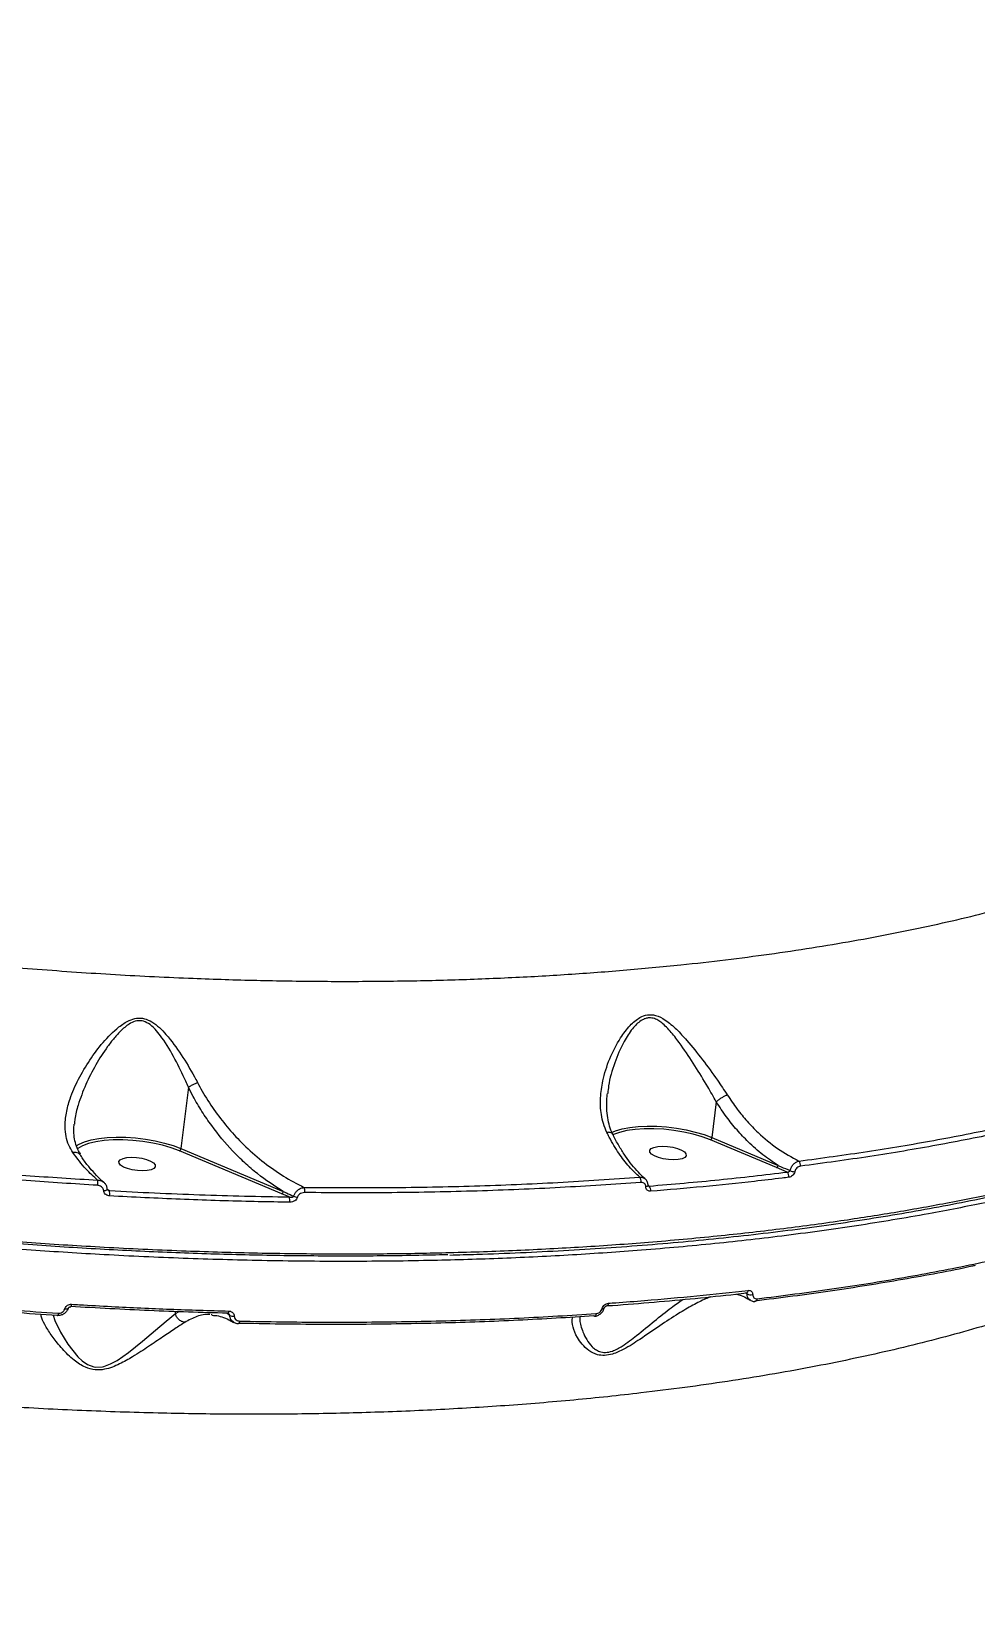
# Model space of a CAD drawing. Header units: millimetres. Extents: x -8607 to 7621, y -5747 to 4382.
# Drawn here: x 5717.6 to 5949.2, y -391.4 to -6.4 of the extents above; entities that cross this region are included whole.
import ezdxf

# ---------------------------------------------------------------- set-up
doc = ezdxf.new("R2010")
doc.units = ezdxf.units.MM
doc.layers.add('DIKOM_ОБЪЕКТ', color=7, linetype='Continuous')
doc.layers.add('DIKOM_РАЗМЕР_ОБЪЕКТА', color=7, linetype='Continuous')
doc.styles.add('style1', font='arial.ttf', dxfattribs={"width": 0.8})
doc.dimstyles.new('1-50', dxfattribs={"dimtxt": 300, "dimasz": 200, "dimexe": 100, "dimexo": 0, "dimgap": 100, "dimtad": 1, "dimtxsty": 'style1', "dimcen": 200, "dimclrd": 7, "dimclre": 7, "dimclrt": 7, "dimadec": 1, "dimazin": 2, "dimtfac": 1, "dimtmove": 0, "dimatfit": 2, "dimfxl": 0, "dimlwd": 25, "dimlwe": 18, "dimarcsym": 0})

# ---------------------------------------------------------------- blocks, each defined once
blk = doc.blocks.new('*D11')
at = {"layer": 'Defpoints', "color": 0, "transparency": 16777216}
for p in [(7619.37, -165.15), (-6826.53, -739.39), (7619.37, -5647.14)]:
    blk.add_point(p, dxfattribs=at)
at = {"layer": 'DIKOM_РАЗМЕР_ОБЪЕКТА', "color": 7, "lineweight": 18, "transparency": 16777216}
for p, q in [((7619.37, -165.15), (7619.37, -5747.14)), ((-6826.53, -739.39), (-6826.53, -5747.14))]:
    blk.add_line(p, q, dxfattribs=at)
at = {"layer": 'DIKOM_РАЗМЕР_ОБЪЕКТА', "color": 7, "lineweight": 25, "transparency": 16777216}
blk.add_line((-6626.53, -5647.14), (7419.37, -5647.14), dxfattribs=at)
at = {"layer": 'DIKOM_РАЗМЕР_ОБЪЕКТА', "color": 7, "transparency": 16777216}
for points in [[(-6626.53, -5613.8), (-6626.53, -5680.47), (-6826.53, -5647.14)], [(7419.37, -5613.8), (7419.37, -5680.47), (7619.37, -5647.14)]]:
    blk.add_solid(points, dxfattribs=at)
at = {"layer": 'DIKOM_РАЗМЕР_ОБЪЕКТА', "color": 7, "transparency": 16777216, "insert": (396.42, -5393.96), "char_height": 300, "attachment_point": 5, "style": 'style1'}
blk.add_mtext('14400', dxfattribs=at)
blk = doc.blocks.new('*D13')
at = {"layer": 'Defpoints', "color": 0, "transparency": 16777216}
for p in [(-5326.53, -191.39), (6073.47, -191.39), (6073.47, -4959.53)]:
    blk.add_point(p, dxfattribs=at)
at = {"layer": 'DIKOM_РАЗМЕР_ОБЪЕКТА', "color": 7, "lineweight": 18, "transparency": 16777216}
for p, q in [((-5326.53, -191.39), (-5326.53, -5059.53)), ((6073.47, -191.39), (6073.47, -5059.53))]:
    blk.add_line(p, q, dxfattribs=at)
at = {"layer": 'DIKOM_РАЗМЕР_ОБЪЕКТА', "color": 7, "lineweight": 25, "transparency": 16777216}
blk.add_line((-5126.53, -4959.53), (5873.47, -4959.53), dxfattribs=at)
at = {"layer": 'DIKOM_РАЗМЕР_ОБЪЕКТА', "color": 7, "transparency": 16777216}
for points in [[(-5126.53, -4926.2), (-5126.53, -4992.86), (-5326.53, -4959.53)], [(5873.47, -4926.2), (5873.47, -4992.86), (6073.47, -4959.53)]]:
    blk.add_solid(points, dxfattribs=at)
at = {"layer": 'DIKOM_РАЗМЕР_ОБЪЕКТА', "color": 7, "transparency": 16777216, "insert": (373.47, -4706.36), "char_height": 300, "attachment_point": 5, "style": 'style1'}
blk.add_mtext('11400', dxfattribs=at)

msp = doc.modelspace()

# ---------------------------------------------------------------- linework, layer by layer
at = {"layer": 'DIKOM_ОБЪЕКТ', "color": 7, "linetype": 'Continuous', "lineweight": 15}
for p, q in [((5756.152, -265.271), (5754.327, -280.316)), ((5885.578, -268.84), (5884.515, -277.607)), ((5728.202, -274.138), (5728.188, -274.299)), ((5779.027, -291.421), (5753.943, -280.88)), ((5754.327, -280.316), (5779.411, -290.857)), ((5900.35, -284.986), (5884.131, -278.171)), ((5884.515, -277.607), (5900.733, -284.423)), ((5902.961, -286.072), (5900.35, -284.986)), ((5736.232, -290.223), (5736.781, -290.629)), ((5780.828, -292.172), (5779.027, -291.421)), ((5868.838, -289.277), (5869.134, -289.496)), ((5868.849, -289.314), (5868.849, -289.328)), ((5858.132, -319.405), (5858.134, -319.399)), ((5893.12, -315.958), (5892.778, -315.713)), ((5752.949, -320.74), (5753.007, -320.259)), ((5752.949, -320.74), (5753.861, -320.288)), ((5761.992, -321.07), (5761.712, -321.043)), ((5768.459, -323.216), (5768.446, -323.214))]:
    msp.add_line(p, q, dxfattribs=at)
at = {"layer": 'DIKOM_ОБЪЕКТ', "color": 7, "linetype": 'Continuous', "lineweight": 15, "flags": 128}
for points in [[(5859.885, -276.341), (5860.862, -275.941), (5862.483, -275.469), (5864.348, -275.115), (5866.419, -274.888), (5868.649, -274.792), (5870.991, -274.829), (5873.394, -274.998), (5875.806, -275.296), (5878.174, -275.716), (5880.447, -276.25), (5882.576, -276.885), (5884.515, -277.607)], [(5884.131, -278.171), (5882.141, -277.434), (5879.948, -276.792), (5877.605, -276.262), (5875.169, -275.856), (5872.698, -275.583), (5870.252, -275.451), (5867.89, -275.463), (5865.67, -275.618), (5863.645, -275.913), (5861.864, -276.34), (5860.369, -276.889), (5860.163, -276.985)], [(5728.629, -279.66), (5729.335, -279.231), (5730.675, -278.65), (5732.295, -278.178), (5734.16, -277.825), (5736.231, -277.597), (5738.461, -277.501), (5740.803, -277.538), (5743.206, -277.707), (5745.618, -278.005), (5747.986, -278.425), (5750.259, -278.959), (5752.388, -279.594), (5754.327, -280.316)], [(5753.943, -280.88), (5751.953, -280.143), (5749.76, -279.502), (5747.418, -278.971), (5744.981, -278.565), (5742.511, -278.292), (5740.065, -278.16), (5737.704, -278.172), (5735.484, -278.327), (5733.458, -278.621), (5731.677, -279.048), (5730.182, -279.598), (5729.011, -280.256), (5728.87, -280.359)], [(5878.151, -281.601), (5878.178, -282.061), (5877.846, -282.467), (5877.181, -282.787), (5876.237, -282.994), (5875.091, -283.072), (5873.836, -283.014), (5872.573, -282.825), (5871.404, -282.52), (5870.424, -282.124), (5869.713, -281.669), (5869.329, -281.192), (5869.301, -280.732), (5869.634, -280.326), (5870.299, -280.006), (5871.242, -279.799), (5872.388, -279.721), (5873.644, -279.779), (5874.907, -279.968), (5876.076, -280.273), (5877.055, -280.669), (5877.766, -281.124), (5878.151, -281.601)], [(5747.963, -284.31), (5747.99, -284.77), (5747.658, -285.177), (5746.993, -285.496), (5746.05, -285.703), (5744.903, -285.781), (5743.648, -285.723), (5742.385, -285.534), (5741.216, -285.229), (5740.236, -284.833), (5739.525, -284.378), (5739.141, -283.901), (5739.113, -283.441), (5739.446, -283.035), (5740.111, -282.715), (5741.054, -282.508), (5742.2, -282.43), (5743.456, -282.488), (5744.719, -282.678), (5745.888, -282.982), (5746.868, -283.378), (5747.578, -283.833), (5747.963, -284.31)], [(5735.377, -290.644), (5735.611, -290.613), (5735.824, -290.561), (5736.002, -290.493), (5736.136, -290.412), (5736.217, -290.323), (5736.241, -290.234)], [(5868.849, -289.328), (5868.845, -289.355), (5868.806, -289.437), (5868.728, -289.515), (5868.615, -289.586), (5868.471, -289.646), (5868.302, -289.694)], [(5725.855, -319.581), (5726.045, -319.612), (5726.222, -319.627), (5726.379, -319.625), (5726.511, -319.606), (5726.611, -319.571), (5726.675, -319.521), (5726.698, -319.476)], [(5727.469, -318.48), (5727.445, -318.653), (5727.417, -318.805), (5727.386, -318.931), (5727.353, -319.025), (5727.321, -319.084), (5727.289, -319.106), (5727.285, -319.106)], [(5857.601, -319.521), (5857.734, -319.527), (5857.852, -319.524), (5857.953, -319.512), (5858.034, -319.489), (5858.092, -319.458), (5858.127, -319.419), (5858.132, -319.405)], [(5859.134, -318.232), (5859.103, -318.405), (5859.057, -318.556), (5858.997, -318.681), (5858.926, -318.775), (5858.845, -318.834), (5858.762, -318.855)], [(5895.222, -317.762), (5895.216, -317.763), (5895.142, -317.762)], [(5722.983, -321.187), (5723.399, -322.438), (5724.794, -325.323), (5726.6, -328.3), (5729.049, -331.386), (5730.118, -332.373), (5731.406, -333.244), (5732.944, -333.81), (5733.462, -333.887), (5735.048, -333.806), (5735.42, -333.724), (5737.067, -333.128), (5738.645, -332.277), (5741.461, -330.327), (5744.912, -327.555), (5748.091, -324.865), (5750.679, -322.666), (5752.947, -320.751), (5752.949, -320.75), (5752.949, -320.75)], [(5724.234, -320.685), (5724.211, -320.852), (5724.185, -320.999), (5724.156, -321.123), (5724.125, -321.217), (5724.095, -321.28), (5724.065, -321.309), (5724.037, -321.303), (5724.012, -321.262)], [(5765.775, -320.767), (5765.734, -320.75), (5765.69, -320.695)], [(5766.019, -320.144), (5765.992, -320.317), (5765.959, -320.469), (5765.919, -320.594), (5765.876, -320.687), (5765.829, -320.746), (5765.781, -320.767), (5765.775, -320.767)], [(5768.704, -322.594), (5768.679, -322.761), (5768.646, -322.908), (5768.608, -323.031), (5768.566, -323.125), (5768.52, -323.187), (5768.473, -323.214), (5768.459, -323.216)], [(5855.731, -321.407), (5855.655, -321.398), (5855.571, -321.355)], [(5856.092, -320.786), (5856.062, -320.953), (5856.019, -321.1), (5855.962, -321.223), (5855.895, -321.317), (5855.82, -321.379), (5855.739, -321.406), (5855.731, -321.407)]]:
    msp.add_lwpolyline(points, dxfattribs=at)
at = {"layer": 'DIKOM_ОБЪЕКТ', "color": 7, "linetype": 'Continuous', "lineweight": 15}
for centre, radius, start, end in [((5753.644, -280.264), 0.685, 295.93657, 355.64329), ((5883.832, -277.555), 0.685, 295.93659, 355.64328), ((5900.05, -284.371), 0.685, 295.93741, 355.64311), ((5904.78, -284.408), 1.469, 350.97589, 44.27006), ((5729.846, -288.716), 4.097, 351.52482, 9.30884), ((5865.487, -288.324), 1.655, 350.5864, 36.91461), ((5901.968, -287.111), 1.437, 350.34865, 46.29096), ((5904.991, -282.692), 3.297, 246.14562, 267.08569), ((5733.177, -291.352), 3.675, 351.01059, 11.33969), ((5778.728, -290.805), 0.685, 295.93741, 355.64311), ((5778.566, -293.058), 2.429, 350.21212, 21.38635), ((5783.283, -289.369), 2.922, 243.55583, 261.70724), ((5782.195, -290.701), 2.51, 350.79047, 20.24949), ((5867.919, -290.509), 1.582, 349.95185, 39.84236), ((5892.785, -315.111), 0.623, 289.21607, 3.50754), ((5893.989, -314.393), 1.79, 240.9467, 287.1105), ((5894.985, -317.167), 0.641, 291.70676, 2.54362), ((5767.09, -319.602), 1.802, 243.34793, 279.10586)]:
    msp.add_arc(centre, radius, start, end, dxfattribs=at)
for points, knots in [([(5979.519, 303.035), (5979.196, 301.545), (5978.121, 296.602), (5975.137, 287.8), (5970.6, 276.668), (5965.672, 266.731), (5960.895, 258.181), (5956.613, 251.105), (5951.954, 243.941), (5946.943, 236.73), (5941.599, 229.492), (5935.925, 222.226), (5929.902, 214.905), (5923.55, 207.556), (5916.887, 200.197), (5908.777, 191.626), (5898.999, 181.816), (5887.459, 170.899), (5875.404, 160.105), (5863.054, 149.606), (5850.331, 139.305), (5837.369, 129.287), (5823.658, 119.157), (5809.193, 108.945), (5794.045, 98.739), (5778.639, 88.822), (5763.24, 79.344), (5747.729, 70.21), (5732.254, 61.484), (5716.201, 52.822), (5699.588, 44.26), (5682.52, 35.887), (5665.483, 27.938), (5648.752, 20.522), (5632.186, 13.557), (5615.926, 7.08), (5600.091, 1.128), (5584.7, -4.35), (5574.722, -7.636), (5569.728, -9.281)], [0, 0, 0, 0, 0.0148677, 0.0493362, 0.0839666, 0.1187085, 0.1394457, 0.1601829, 0.1810161, 0.2018492, 0.2223988, 0.2429483, 0.2635911, 0.2842339, 0.3047212, 0.3252314, 0.3558504, 0.3865461, 0.4163259, 0.4461761, 0.4748659, 0.5036186, 0.5318887, 0.5625578, 0.5933036, 0.6231317, 0.6530303, 0.6817663, 0.7105651, 0.7388804, 0.7696257, 0.8004477, 0.8303496, 0.8603219, 0.8891283, 0.9179977, 0.946382, 0.9731658, 1, 1, 1, 1]), ([(5605.613, -221.283), (5611.781, -222.412), (5624.132, -224.673), (5642.888, -227.664), (5661.792, -230.355), (5680.844, -232.709), (5699.972, -234.724), (5719.151, -236.388), (5738.304, -237.692), (5756.24, -238.572), (5772.919, -239.097), (5788.356, -239.332), (5803.643, -239.31), (5818.768, -239.03), (5833.691, -238.489), (5848.393, -237.686), (5862.829, -236.621), (5875.983, -235.387), (5887.892, -234.045), (5898.592, -232.653), (5909.029, -231.106), (5919.204, -229.404), (5929.122, -227.545), (5938.738, -225.539), (5948.026, -223.392), (5956.996, -221.105), (5965.666, -218.671), (5974.033, -216.093), (5982.076, -213.373), (5989.771, -210.52), (5997.104, -207.541), (6004.076, -204.435), (6010.689, -201.2), (6016.912, -197.852), (6022.733, -194.401), (6028.158, -190.846), (6033.198, -187.179), (6038.334, -183.007), (6043.395, -178.297), (6048.188, -173.011), (6052.265, -167.564), (6055.604, -161.974), (6058.214, -156.254), (6060.029, -150.409), (6061.019, -145.676), (6061.134, -142.863), (6061.166, -142.072)], [0, 0, 0, 0, 0.0283878, 0.0568443, 0.0854627, 0.1141516, 0.1430435, 0.1720083, 0.2011405, 0.2303476, 0.2543958, 0.2784861, 0.3026747, 0.3269063, 0.3512606, 0.3756588, 0.4001576, 0.4247013, 0.4441402, 0.4636015, 0.4829645, 0.5023275, 0.5217797, 0.5412319, 0.5604836, 0.5797354, 0.5990749, 0.6184144, 0.637807, 0.6572219, 0.6765388, 0.6958557, 0.7152613, 0.734667, 0.7538726, 0.7730783, 0.7923712, 0.8116642, 0.8370386, 0.8624633, 0.8879385, 0.9134647, 0.9389225, 0.9644312, 0.9899909, 1, 1, 1, 1]), ([(6086.673, -223.022), (6085.779, -224.531), (6083.435, -228.489), (6078.66, -234.717), (6072.288, -241.458), (6065.048, -247.787), (6057.301, -253.549), (6048.95, -258.922), (6040.193, -263.867), (6030.139, -268.883), (6018.647, -273.908), (6005.793, -278.784), (5992.431, -283.204), (5979.06, -287.078), (5965.419, -290.544), (5951.748, -293.596), (5936.662, -296.54), (5920.071, -299.306), (5902.198, -301.77), (5884.217, -303.782), (5866.729, -305.33), (5849.336, -306.5), (5832.293, -307.314), (5814.126, -307.847), (5794.822, -308.044), (5774.724, -307.849), (5754.926, -307.285), (5736.043, -306.416), (5717.594, -305.26), (5699.812, -303.868), (5680.613, -302.07), (5660.024, -299.791), (5638.479, -296.994), (5617.6, -293.897), (5597.994, -290.637), (5579.127, -287.169), (5561.208, -283.57), (5542.425, -279.474), (5522.871, -274.831), (5503.015, -269.679), (5484.13, -264.359), (5466.72, -259.065), (5450.268, -253.691), (5434.934, -248.326), (5419.999, -242.769), (5410.515, -238.929), (5405.68, -236.972)], [0, 0, 0, 0, 0.0156509, 0.0410528, 0.0664547, 0.0899044, 0.1133542, 0.1348277, 0.1563011, 0.1771003, 0.2025022, 0.227904, 0.2513538, 0.2748036, 0.2962771, 0.3177505, 0.3385497, 0.3639515, 0.3893534, 0.4128032, 0.436253, 0.4577264, 0.4791999, 0.4999991, 0.5244807, 0.5489623, 0.5715463, 0.5941304, 0.614795, 0.6354597, 0.6554668, 0.6808687, 0.7062706, 0.7297205, 0.7531703, 0.7746438, 0.7961173, 0.8169165, 0.8423185, 0.8677204, 0.8911702, 0.9146201, 0.9360936, 0.9575671, 0.9783663, 1, 1, 1, 1]), ([(5531.102, -274.856), (5535.38, -275.865), (5545.1, -278.159), (5560.511, -281.513), (5577.687, -284.989), (5595.466, -288.291), (5614.205, -291.46), (5632.803, -294.289), (5650.479, -296.688), (5666.792, -298.668), (5683.076, -300.424), (5700.043, -302.011), (5717.763, -303.399), (5735.93, -304.539), (5754.078, -305.382), (5772.068, -305.919), (5788.892, -306.146), (5804.957, -306.109), (5820.713, -305.83), (5836.707, -305.282), (5852.978, -304.435), (5869.4, -303.273), (5885.531, -301.804), (5901.249, -300.036), (5915.693, -298.097), (5929.252, -295.981), (5942.255, -293.666), (5955.149, -291.057), (5967.89, -288.137), (5980.161, -284.965), (5992.955, -281.25), (6006.057, -276.921), (6017.477, -272.573), (6026.601, -268.679), (6034.436, -265.032), (6042.478, -260.889), (6050.741, -256.101), (6058.499, -250.999), (6065.694, -245.564), (6072.131, -239.914), (6077.475, -234.4), (6081.803, -229.069), (6085.013, -224.554), (6086.537, -221.644), (6087.147, -220.478)], [0, 0, 0, 0, 0.0187474, 0.0425919, 0.0664779, 0.0920216, 0.1176161, 0.1448602, 0.1692665, 0.1906852, 0.2121339, 0.236358, 0.2606256, 0.2853464, 0.3117392, 0.3363978, 0.3611022, 0.3832946, 0.4055204, 0.4297445, 0.4540121, 0.4787329, 0.5051257, 0.5297843, 0.5544888, 0.5766811, 0.5989069, 0.6227538, 0.6466421, 0.670667, 0.6947343, 0.7250862, 0.7555235, 0.7738984, 0.7922921, 0.816139, 0.8400273, 0.8655757, 0.8911751, 0.9169741, 0.9428255, 0.9642369, 0.9856783, 1, 1, 1, 1]), ([(5820.21, -306.405), (5822.443, -306.348), (5828.289, -306.2), (5837.605, -305.829), (5848.146, -305.307), (5858.509, -304.665), (5868.706, -303.911), (5878.739, -303.041), (5888.612, -302.058), (5898.329, -300.959), (5907.891, -299.746), (5917.301, -298.417), (5926.563, -296.972), (5935.677, -295.41), (5944.626, -293.735), (5953.376, -291.952), (5961.891, -290.068), (5970.155, -288.087), (5978.171, -286.007), (5985.944, -283.829), (5993.475, -281.553), (6000.769, -279.177), (6007.826, -276.7), (6014.649, -274.123), (6021.239, -271.443), (6027.598, -268.66), (6033.717, -265.777), (6039.577, -262.804), (6045.152, -259.751), (6050.429, -256.625), (6055.406, -253.428), (6060.085, -250.16), (6064.468, -246.818), (6068.558, -243.402), (6072.355, -239.912), (6075.86, -236.345), (6079.07, -232.702), (6081.996, -228.983), (6084.597, -225.183), (6086.312, -222.455), (6087.066, -220.977), (6087.152, -220.808)], [0, 0, 0, 0, 0.01649928, 0.0432095, 0.06977002, 0.09622054, 0.1225913, 0.14891249, 0.17521426, 0.20152653, 0.22786956, 0.25427341, 0.28076811, 0.30738367, 0.33413465, 0.36088287, 0.38749841, 0.41399595, 0.44040576, 0.46675807, 0.49308304, 0.51941075, 0.54576369, 0.57216938, 0.59865769, 0.62525842, 0.65200068, 0.67877602, 0.70546369, 0.73202329, 0.75848404, 0.78487473, 0.81122368, 0.83755868, 0.86390622, 0.89028486, 0.91672098, 0.94324067, 0.96987003, 0.99656246, 1, 1, 1, 1]), ([(5727.836, -281.307), (5727.474, -280.713), (5726.716, -279.467), (5726.094, -277.331), (5725.817, -274.701), (5726.117, -271.606), (5727.177, -267.68), (5729.087, -263.288), (5731.873, -258.646), (5735.117, -254.227), (5738.39, -250.904), (5741.269, -248.95), (5743.446, -248.248), (5745.421, -248.349), (5747.326, -249.234), (5749.071, -250.623), (5751.537, -253.258), (5754.475, -257.253), (5756.88, -261.326), (5758.108, -263.622), (5758.36, -264.093)], [0, 0, 0, 0, 0.039972, 0.0838375, 0.127732, 0.1889333, 0.2502303, 0.3350389, 0.419981, 0.5024357, 0.584612, 0.6297421, 0.6580817, 0.6869127, 0.7179993, 0.7532858, 0.7887207, 0.8822415, 0.975869, 1, 1, 1, 1]), ([(5756.156, -265.261), (5756.156, -265.26), (5755.947, -264.777), (5754.92, -262.454), (5752.884, -258.304), (5750.474, -254.147), (5748.352, -251.385), (5746.899, -249.934), (5745.332, -249.044), (5744.161, -248.927), (5743.07, -249.074), (5741.569, -249.679), (5739.729, -251.202), (5737.915, -253.189), (5735.748, -256.013), (5733.336, -259.817), (5730.861, -264.643), (5729.206, -269.123), (5728.328, -272.329), (5728.225, -273.801), (5728.202, -274.138)], [0, 0, 0, 0, 0.0001077, 0.0297631, 0.143459, 0.2596389, 0.3009772, 0.3430792, 0.3777198, 0.4032248, 0.4090604, 0.4405356, 0.4930904, 0.5424845, 0.5923621, 0.694093, 0.79788, 0.9039247, 0.978018, 1, 1, 1, 1]), ([(5858.754, -276.344), (5858.451, -275.636), (5857.844, -274.218), (5857.233, -271.396), (5857.081, -267.882), (5857.733, -263.287), (5859.298, -258.267), (5861.664, -253.661), (5864.226, -250.207), (5866.504, -248.227), (5868.718, -247.385), (5870.919, -247.545), (5873.337, -248.835), (5875.846, -251.005), (5878.842, -254.305), (5882.224, -258.473), (5885.564, -263.032), (5887.484, -265.936), (5888.276, -267.133)], [0, 0, 0, 0, 0.0404305, 0.0808828, 0.150957, 0.2211467, 0.3139213, 0.4066913, 0.4680974, 0.5184387, 0.5509393, 0.5857394, 0.6308309, 0.6892176, 0.7478304, 0.8412608, 0.9345794, 1, 1, 1, 1]), ([(5885.582, -268.832), (5885.581, -268.831), (5885.243, -268.221), (5884.551, -266.993), (5882.828, -264.038), (5880.317, -259.947), (5877.449, -255.592), (5874.86, -252.124), (5873.038, -250.105), (5871.503, -248.946), (5870.593, -248.484), (5869.774, -248.273), (5869.191, -248.239), (5868.561, -248.308), (5867.888, -248.509), (5866.974, -249.005), (5865.999, -249.816), (5864.938, -251.008), (5863.925, -252.437), (5862.311, -255.17), (5860.551, -259.327), (5859.268, -263.666), (5859.023, -266.179), (5858.961, -266.816)], [0, 0, 0, 0, 0.0000737, 0.04117884, 0.08250993, 0.19884066, 0.31840077, 0.38986374, 0.46258566, 0.48866808, 0.51536795, 0.53029502, 0.54561128, 0.55451855, 0.57252699, 0.59124236, 0.62058284, 0.65076699, 0.68833432, 0.72620724, 0.84158268, 0.95985521, 1, 1, 1, 1]), ([(5756.152, -265.271), (5756.153, -265.269), (5756.153, -265.266), (5756.155, -265.263), (5756.156, -265.262), (5756.156, -265.261)], [0, 0, 0, 0, 0.4269521, 0.7842824, 1, 1, 1, 1]), ([(5779.411, -290.857), (5777.265, -289.471), (5774.022, -287.377), (5769.94, -283.833), (5766.103, -280.057), (5762.572, -275.83), (5759.44, -271.231), (5757.56, -268.055), (5756.53, -266.018), (5756.152, -265.271)], [0, 0, 0, 0, 0.2355394, 0.3560364, 0.4765274, 0.7016571, 0.8172953, 0.9329171, 1, 1, 1, 1]), ([(5756.156, -265.261), (5756.349, -265.139), (5756.734, -264.894), (5757.476, -264.499), (5758.031, -264.236), (5758.317, -264.112), (5758.36, -264.093)], [0, 0, 0, 0, 0.3157288, 0.6314576, 0.943771, 1, 1, 1, 1]), ([(5758.36, -264.093), (5758.74, -264.8), (5759.979, -267.109), (5762.362, -270.81), (5765.598, -275.019), (5769.325, -279.089), (5773.543, -282.914), (5778.232, -286.369), (5781.948, -288.565), (5784.074, -289.6), (5784.55, -289.832)], [0, 0, 0, 0, 0.06012026, 0.19623568, 0.33281705, 0.46906255, 0.63032836, 0.79211534, 0.95343466, 1, 1, 1, 1]), ([(5860.234, -276.808), (5860.135, -276.624), (5859.719, -275.846), (5859.25, -274.311), (5858.817, -272.197), (5858.68, -269.891), (5858.717, -268.074), (5858.878, -267.029), (5858.911, -266.815)], [0, 0, 0, 0, 0.0633347, 0.26705371, 0.48184191, 0.7061861, 0.93992367, 1, 1, 1, 1]), ([(5885.578, -268.84), (5885.579, -268.839), (5885.579, -268.836), (5885.581, -268.834), (5885.581, -268.833), (5885.582, -268.832)], [0, 0, 0, 0, 0.5019097, 0.9101308, 1, 1, 1, 1]), ([(5900.733, -284.423), (5899.478, -283.587), (5896.949, -281.904), (5893.595, -278.929), (5890.629, -275.791), (5887.984, -272.526), (5886.396, -270.093), (5885.578, -268.84)], [0, 0, 0, 0, 0.2198974, 0.4427753, 0.6236712, 0.8062571, 1, 1, 1, 1]), ([(5885.582, -268.832), (5885.757, -268.679), (5886.107, -268.371), (5886.806, -267.891), (5887.517, -267.476), (5888.008, -267.241), (5888.239, -267.148), (5888.276, -267.133)], [0, 0, 0, 0, 0.24400212, 0.48800423, 0.73200673, 0.95710119, 1, 1, 1, 1]), ([(5888.276, -267.133), (5889.066, -268.312), (5890.592, -270.591), (5893.138, -273.66), (5896.393, -277.022), (5900.592, -280.533), (5904.07, -282.424), (5905.832, -283.382)], [0, 0, 0, 0, 0.164794, 0.3184402, 0.4735199, 0.7333093, 1, 1, 1, 1]), ([(5905.832, -283.382), (5911.473, -282.619), (5922.769, -281.092), (5939.03, -278.344), (5954.753, -275.255), (5967.426, -272.377), (5974.74, -270.49), (5977.223, -269.849)], [0, 0, 0, 0, 0.22004644, 0.44062187, 0.66281158, 0.88554601, 1, 1, 1, 1]), ([(5977.786, -271.075), (5975.298, -271.716), (5968.025, -273.593), (5955.425, -276.457), (5939.739, -279.546), (5923.385, -282.317), (5911.954, -283.864), (5906.231, -284.638)], [0, 0, 0, 0, 0.1144547, 0.3345006, 0.5550758, 0.7772655, 1, 1, 1, 1]), ([(5819.765, -306.355), (5814.347, -306.467), (5803.501, -306.692), (5786.917, -306.69), (5770.111, -306.437), (5752.987, -305.903), (5735.594, -305.09), (5717.937, -303.988), (5700.15, -302.602), (5681.965, -300.903), (5663.432, -298.878), (5644.561, -296.508), (5625.692, -293.828), (5606.726, -290.818), (5587.731, -287.48), (5568.73, -283.8), (5549.876, -279.83), (5537.521, -276.934), (5531.337, -275.485)], [0, 0, 0, 0, 0.0585036, 0.1171077, 0.176017, 0.2350289, 0.2952176, 0.3555157, 0.4161465, 0.4768891, 0.5408176, 0.6048774, 0.6693365, 0.7339301, 0.8000797, 0.8663747, 0.9331127, 1, 1, 1, 1]), ([(5729.711, -281.666), (5729.543, -281.41), (5729.049, -280.662), (5728.518, -279.276), (5728.115, -277.508), (5727.992, -275.833), (5728.099, -274.725), (5728.141, -274.294)], [0, 0, 0, 0, 0.1225712, 0.3582089, 0.6023536, 0.845316, 1, 1, 1, 1]), ([(5860.182, -276.806), (5860.178, -276.79), (5860.145, -276.63), (5859.838, -276.442), (5859.368, -276.318), (5858.971, -276.321), (5858.795, -276.34), (5858.754, -276.344)], [0, 0, 0, 0, 0.0386639, 0.3909918, 0.7433208, 0.9413338, 1, 1, 1, 1]), ([(5866.81, -287.329), (5865.929, -286.509), (5864.151, -284.853), (5861.641, -281.515), (5859.869, -278.561), (5858.949, -276.731), (5858.754, -276.344)], [0, 0, 0, 0, 0.2991599, 0.6039868, 0.9163485, 1, 1, 1, 1]), ([(5868.127, -287.662), (5868.114, -287.652), (5867.56, -287.226), (5866.466, -286.118), (5864.875, -284.327), (5863.328, -282.244), (5861.855, -279.905), (5860.814, -278.075), (5860.3, -276.97), (5860.217, -276.792)], [0, 0, 0, 0, 0.004693, 0.1962659, 0.3878955, 0.579739, 0.7715818, 0.963049, 1, 1, 1, 1]), ([(5733.899, -289.32), (5728.067, -288.956), (5716.392, -288.227), (5698.75, -286.777), (5681.024, -285.087), (5669.182, -283.725), (5663.256, -283.043)], [0, 0, 0, 0, 0.2488775, 0.4981996, 0.7488726, 1, 1, 1, 1]), ([(5663.403, -281.79), (5669.263, -282.465), (5680.994, -283.814), (5698.628, -285.499), (5716.285, -286.953), (5728.018, -287.687), (5733.89, -288.054)], [0, 0, 0, 0, 0.2488778, 0.4982002, 0.748873, 1, 1, 1, 1]), ([(5729.557, -281.79), (5729.444, -281.658), (5729.215, -281.39), (5728.63, -281.23), (5728.14, -281.246), (5727.876, -281.299), (5727.836, -281.307)], [0, 0, 0, 0, 0.3218222, 0.6508236, 0.9468931, 1, 1, 1, 1]), ([(5733.89, -288.054), (5732.919, -287.183), (5730.813, -285.294), (5728.879, -282.704), (5727.836, -281.307)], [0, 0, 0, 0, 0.4604881, 1, 1, 1, 1]), ([(5735.414, -288.582), (5735.398, -288.569), (5734.795, -288.105), (5733.615, -286.929), (5731.904, -285.025), (5730.544, -283.281), (5729.784, -282.104), (5729.553, -281.746)], [0, 0, 0, 0, 0.00818111, 0.2977125, 0.58615957, 0.87428485, 1, 1, 1, 1]), ([(5900.733, -284.423), (5900.982, -284.535), (5901.953, -284.971), (5902.931, -285.393), (5903.658, -285.707)], [0, 0, 0, 0, 0.2563729, 1, 1, 1, 1]), ([(5903.658, -285.707), (5903.668, -285.67), (5903.745, -285.377), (5903.986, -284.815), (5904.501, -284.127), (5905.149, -283.594), (5905.605, -283.453), (5905.832, -283.382)], [0, 0, 0, 0, 0.0333396, 0.2664399, 0.5082689, 0.7552684, 1, 1, 1, 1]), ([(5906.231, -284.638), (5906.081, -284.673), (5905.779, -284.743), (5905.355, -285.045), (5905.024, -285.449), (5904.874, -285.785), (5904.829, -285.962), (5904.824, -285.985)], [0, 0, 0, 0, 0.2478617, 0.4958964, 0.7364511, 0.9670336, 1, 1, 1, 1]), ([(6026.063, -286.736), (6023.557, -288.841), (6018.536, -293.058), (6009.601, -299.048), (5999.645, -304.78), (5988.579, -310.209), (5976.459, -315.321), (5965.085, -319.447), (5954.914, -322.718), (5946.271, -325.256), (5937.295, -327.658), (5928.037, -329.91), (5918.526, -332.008), (5908.763, -333.956), (5898.714, -335.76), (5888.416, -337.414), (5877.892, -338.914), (5865.394, -340.481), (5850.744, -342.02), (5833.985, -343.392), (5816.968, -344.417), (5799.982, -345.093), (5782.898, -345.444), (5765.874, -345.482), (5748.243, -345.21), (5730.023, -344.605), (5711.334, -343.645), (5692.7, -342.358), (5674.423, -340.781), (5656.345, -338.918), (5638.621, -336.798), (5620.549, -334.341), (5602.169, -331.528), (5583.629, -328.356), (5565.45, -324.916), (5547.914, -321.278), (5530.855, -317.424), (5514.401, -313.401), (5498.664, -309.246), (5483.617, -305.003), (5474.077, -302.075), (5469.302, -300.61)], [0, 0, 0, 0, 0.0313442, 0.0627863, 0.0943729, 0.1260597, 0.1578952, 0.1898332, 0.2088969, 0.2279605, 0.2471123, 0.2662641, 0.2851552, 0.3040463, 0.3230231, 0.3419999, 0.3608337, 0.3796886, 0.4078365, 0.436055, 0.4634313, 0.4908725, 0.5172469, 0.5436791, 0.5696677, 0.5978616, 0.6261261, 0.6535469, 0.6810325, 0.7074494, 0.733924, 0.7599541, 0.788218, 0.8165526, 0.8440412, 0.8715946, 0.8980763, 0.9246157, 0.9507092, 0.9753315, 1, 1, 1, 1]), ([(5733.89, -288.054), (5733.995, -288.057), (5734.383, -288.068), (5734.939, -288.213), (5735.27, -288.493), (5735.399, -288.602)], [0, 0, 0, 0, 0.1853891, 0.6820571, 1, 1, 1, 1]), ([(5736.231, -290.235), (5736.233, -290.206), (5736.251, -289.902), (5736.042, -289.347), (5735.726, -288.81), (5735.448, -288.626), (5735.397, -288.593)], [0, 0, 0, 0, 0.0466638, 0.4779225, 0.9056737, 1, 1, 1, 1]), ([(5784.55, -289.832), (5791.578, -289.873), (5805.652, -289.955), (5826.393, -289.52), (5846.876, -288.708), (5860.159, -287.789), (5866.81, -287.329)], [0, 0, 0, 0, 0.2482527, 0.4971938, 0.7482409, 1, 1, 1, 1]), ([(5867.12, -288.594), (5860.547, -289.05), (5847.383, -289.961), (5826.959, -290.779), (5806.081, -291.226), (5791.815, -291.144), (5784.673, -291.103)], [0, 0, 0, 0, 0.2482522, 0.497193, 0.7482405, 1, 1, 1, 1]), ([(5866.81, -287.329), (5866.865, -287.326), (5867.165, -287.308), (5867.642, -287.378), (5867.952, -287.621), (5868.084, -287.724)], [0, 0, 0, 0, 0.1140433, 0.6221076, 1, 1, 1, 1]), ([(5868.302, -289.694), (5868.284, -289.543), (5868.247, -289.241), (5868.006, -288.882), (5867.658, -288.647), (5867.337, -288.583), (5867.154, -288.593), (5867.12, -288.594)], [0, 0, 0, 0, 0.236408, 0.4729314, 0.7098822, 0.9468304, 1, 1, 1, 1]), ([(5868.837, -289.314), (5868.84, -289.267), (5868.857, -288.955), (5868.671, -288.417), (5868.392, -287.905), (5868.138, -287.753), (5868.102, -287.732)], [0, 0, 0, 0, 0.0760791, 0.5069971, 0.9294569, 1, 1, 1, 1]), ([(5869.134, -289.496), (5874.88, -289.009), (5886.384, -288.035), (5897.431, -286.727), (5902.961, -286.072)], [0, 0, 0, 0, 0.4994501, 1, 1, 1, 1]), ([(5903.385, -287.352), (5902.827, -287.421), (5900.035, -287.766), (5893.082, -288.578), (5882.395, -289.701), (5873.785, -290.424), (5869.477, -290.785)], [0, 0, 0, 0, 0.0507678, 0.2538476, 0.6266954, 1, 1, 1, 1]), ([(5902.961, -286.072), (5903.038, -286.072), (5903.188, -286.07), (5903.398, -285.999), (5903.553, -285.891), (5903.625, -285.79), (5903.65, -285.731), (5903.656, -285.714), (5903.658, -285.707)], [0, 0, 0, 0, 0.27256648, 0.53258616, 0.76675084, 0.93194688, 0.97408845, 1, 1, 1, 1]), ([(5904.824, -285.985), (5904.819, -286.005), (5904.773, -286.184), (5904.621, -286.527), (5904.281, -286.939), (5903.848, -287.246), (5903.539, -287.317), (5903.385, -287.352)], [0, 0, 0, 0, 0.0299153, 0.261791, 0.5039481, 0.7520215, 1, 1, 1, 1]), ([(5735.377, -290.644), (5735.353, -290.492), (5735.306, -290.186), (5735.029, -289.793), (5734.626, -289.491), (5734.221, -289.35), (5733.968, -289.327), (5733.899, -289.32)], [0, 0, 0, 0, 0.216891, 0.4334722, 0.6619726, 0.9080849, 1, 1, 1, 1]), ([(5736.807, -291.926), (5736.74, -291.92), (5736.497, -291.898), (5736.106, -291.766), (5735.715, -291.475), (5735.446, -291.092), (5735.4, -290.794), (5735.377, -290.644)], [0, 0, 0, 0, 0.0918816, 0.335558, 0.5630753, 0.7814373, 1, 1, 1, 1]), ([(5736.377, -290.441), (5736.344, -290.414), (5736.266, -290.35), (5736.241, -290.287), (5736.243, -290.242), (5736.243, -290.233)], [0, 0, 0, 0, 0.3768887, 0.8883635, 1, 1, 1, 1]), ([(5736.378, -290.44), (5736.406, -290.462), (5736.5, -290.536), (5736.641, -290.592), (5736.75, -290.621), (5736.781, -290.629)], [0, 0, 0, 0, 0.22929436, 0.78613957, 1, 1, 1, 1]), ([(5736.781, -290.629), (5744.17, -290.999), (5758.969, -291.739), (5773.535, -292.028), (5780.828, -292.172)], [0, 0, 0, 0, 0.4992727, 1, 1, 1, 1]), ([(5780.96, -293.471), (5780.318, -293.461), (5777.106, -293.413), (5768.2, -293.231), (5754.153, -292.802), (5742.593, -292.218), (5736.807, -291.926)], [0, 0, 0, 0, 0.0441412, 0.2207137, 0.6100127, 1, 1, 1, 1]), ([(5779.411, -290.857), (5779.659, -290.968), (5780.514, -291.349), (5781.373, -291.721), (5781.982, -291.985)], [0, 0, 0, 0, 0.2912822, 1, 1, 1, 1]), ([(5780.828, -292.172), (5780.982, -292.197), (5781.251, -292.239), (5781.598, -292.214), (5781.818, -292.148), (5781.924, -292.072), (5781.965, -292.022), (5781.977, -291.996), (5781.982, -291.985)], [0, 0, 0, 0, 0.3694027, 0.6445477, 0.8371646, 0.9270165, 0.9711869, 1, 1, 1, 1]), ([(5782.862, -292.261), (5782.852, -292.293), (5782.803, -292.46), (5782.628, -292.767), (5782.24, -293.127), (5781.661, -293.417), (5781.209, -293.452), (5780.96, -293.471)], [0, 0, 0, 0, 0.0440727, 0.2245474, 0.4337722, 0.6875081, 1, 1, 1, 1]), ([(5781.982, -291.985), (5781.995, -291.941), (5782.068, -291.681), (5782.303, -291.193), (5782.818, -290.579), (5783.537, -290.081), (5784.154, -289.877), (5784.494, -289.839), (5784.55, -289.832)], [0, 0, 0, 0, 0.0395069, 0.2326388, 0.4437426, 0.6867398, 0.9479473, 1, 1, 1, 1]), ([(5784.673, -291.103), (5784.424, -291.123), (5783.987, -291.159), (5783.435, -291.444), (5783.074, -291.787), (5782.915, -292.077), (5782.87, -292.234), (5782.862, -292.261)], [0, 0, 0, 0, 0.3277202, 0.573894, 0.77963, 0.9627747, 1, 1, 1, 1]), ([(5869.477, -290.785), (5869.443, -290.787), (5869.26, -290.797), (5868.941, -290.734), (5868.595, -290.501), (5868.356, -290.145), (5868.32, -289.844), (5868.302, -289.694)], [0, 0, 0, 0, 0.0545852, 0.2913569, 0.527817, 0.7639702, 1, 1, 1, 1]), ([(5868.873, -289.416), (5868.871, -289.421), (5868.868, -289.429), (5868.844, -289.324), (5868.852, -289.256), (5868.854, -289.235)], [0, 0, 0, 0, 0.6031894, 0.879338, 1, 1, 1, 1]), ([(5868.875, -289.413), (5868.899, -289.432), (5868.962, -289.48), (5869.059, -289.497), (5869.122, -289.496), (5869.134, -289.496)], [0, 0, 0, 0, 0.3433638, 0.8770085, 1, 1, 1, 1]), ([(5895.625, -317.139), (5901.773, -316.364), (5914.085, -314.813), (5931.77, -311.947), (5948.918, -308.718), (5959.716, -306.214), (5965.122, -304.96)], [0, 0, 0, 0, 0.2482503, 0.4971899, 0.7482385, 1, 1, 1, 1]), ([(5636.047, -311.778), (5643.338, -312.753), (5657.94, -314.704), (5679.987, -317.115), (5702.126, -319.175), (5716.858, -320.181), (5724.234, -320.685)], [0, 0, 0, 0, 0.2482523, 0.4971932, 0.7482405, 1, 1, 1, 1]), ([(5949.053, -308.997), (5948.781, -309.058), (5943.127, -310.332), (5931.323, -312.459), (5913.666, -315.369), (5901.237, -316.932), (5895.014, -317.715)], [0, 0, 0, 0, 0.0164814, 0.3421708, 0.6706191, 1, 1, 1, 1]), ([(5724.012, -321.262), (5716.755, -320.767), (5702.22, -319.775), (5680.235, -317.74), (5658.133, -315.333), (5643.399, -313.365), (5636.021, -312.38)], [0, 0, 0, 0, 0.2482526, 0.4971936, 0.7482408, 1, 1, 1, 1]), ([(5858.761, -318.85), (5859.222, -318.819), (5863.133, -318.562), (5870.374, -317.967), (5880.448, -317.049), (5887.985, -316.284), (5892.11, -315.793), (5892.988, -315.689)], [0, 0, 0, 0, 0.0391232, 0.3326082, 0.626725, 0.9205958, 1, 1, 1, 1]), ([(5859.134, -318.232), (5859.728, -318.19), (5862.699, -317.978), (5869.983, -317.413), (5880.881, -316.448), (5889.23, -315.531), (5893.407, -315.073)], [0, 0, 0, 0, 0.0507693, 0.253855, 0.6266991, 1, 1, 1, 1]), ([(5892.996, -315.701), (5893.01, -315.7), (5893.033, -315.698), (5893.025, -315.696), (5893.022, -315.696)], [0, 0, 0, 0, 0.6019048, 1, 1, 1, 1]), ([(5893.12, -315.958), (5893.115, -315.911), (5893.105, -315.815), (5893.057, -315.724), (5893.012, -315.697), (5893.002, -315.691)], [0, 0, 0, 0, 0.43519, 0.8714668, 1, 1, 1, 1]), ([(5893.407, -315.073), (5893.436, -315.07), (5893.607, -315.054), (5893.909, -315.103), (5894.24, -315.319), (5894.467, -315.661), (5894.499, -315.957), (5894.516, -316.104)], [0, 0, 0, 0, 0.0489193, 0.2870857, 0.5249643, 0.7625368, 1, 1, 1, 1]), ([(5726.688, -319.386), (5726.671, -319.445), (5726.577, -319.761), (5726.268, -320.302), (5725.638, -320.866), (5724.852, -321.23), (5724.292, -321.251), (5724.012, -321.262)], [0, 0, 0, 0, 0.0542198, 0.2910956, 0.5276365, 0.7637336, 1, 1, 1, 1]), ([(5725.855, -319.581), (5725.866, -319.546), (5725.923, -319.36), (5726.109, -319.041), (5726.489, -318.709), (5726.963, -318.496), (5727.301, -318.485), (5727.469, -318.48)], [0, 0, 0, 0, 0.0535395, 0.2897948, 0.5263616, 0.7631292, 1, 1, 1, 1]), ([(5726.704, -319.478), (5726.713, -319.445), (5726.732, -319.378), (5726.825, -319.265), (5726.957, -319.171), (5727.113, -319.115), (5727.23, -319.099), (5727.281, -319.107), (5727.285, -319.107)], [0, 0, 0, 0, 0.1973869, 0.4069256, 0.5945148, 0.7920275, 0.9844739, 1, 1, 1, 1]), ([(5765.69, -320.695), (5759.327, -320.504), (5746.586, -320.122), (5733.689, -319.398), (5727.233, -319.036)], [0, 0, 0, 0, 0.49945, 1, 1, 1, 1]), ([(5727.469, -318.48), (5728.127, -318.519), (5731.412, -318.716), (5739.508, -319.161), (5751.73, -319.724), (5761.254, -320.004), (5766.019, -320.144)], [0, 0, 0, 0, 0.0507678, 0.2538476, 0.6266954, 1, 1, 1, 1]), ([(5884.258, -316.635), (5883.829, -316.805), (5882.486, -317.338), (5879.813, -318.698), (5876.058, -320.897), (5871.729, -323.747), (5867.91, -326.411), (5864.928, -328.351), (5862.713, -329.656), (5860.406, -330.71), (5858.159, -331.127), (5856.083, -330.874), (5854.206, -329.848), (5852.63, -328.294), (5851.239, -326.292), (5850.333, -324.032), (5850.089, -322.388), (5850.368, -321.708), (5850.392, -321.65)], [0, 0, 0, 0, 0.0365565, 0.1145873, 0.1949996, 0.2948416, 0.3976544, 0.4366335, 0.4760763, 0.5282122, 0.565343, 0.60236, 0.661459, 0.7248535, 0.7896183, 0.8885479, 0.9904747, 1, 1, 1, 1]), ([(5852.16, -321.55), (5852.141, -321.815), (5852.063, -322.93), (5852.696, -324.876), (5853.724, -327.141), (5854.814, -328.607), (5855.937, -329.575), (5856.974, -330.136), (5858.371, -330.399), (5860.371, -329.978), (5862.397, -328.86), (5864.338, -327.499), (5866.986, -325.424), (5870.422, -322.591), (5874.174, -319.547), (5876.425, -317.966), (5877.352, -317.315)], [0, 0, 0, 0, 0.040509, 0.170302, 0.2514441, 0.3323705, 0.3681425, 0.4037901, 0.4464608, 0.4888849, 0.5506754, 0.5993882, 0.6481989, 0.7784024, 0.9086956, 1, 1, 1, 1]), ([(5855.73, -321.394), (5855.782, -321.394), (5856.114, -321.395), (5856.73, -321.17), (5857.454, -320.651), (5857.952, -320.014), (5858.056, -319.558), (5858.094, -319.394)], [0, 0, 0, 0, 0.0490525, 0.3093163, 0.5767126, 0.8478454, 1, 1, 1, 1]), ([(5856.092, -320.786), (5856.254, -320.759), (5856.578, -320.706), (5857.033, -320.426), (5857.389, -320.04), (5857.547, -319.713), (5857.595, -319.54), (5857.601, -319.521)], [0, 0, 0, 0, 0.2486747, 0.49752, 0.7389377, 0.9703205, 1, 1, 1, 1]), ([(5857.601, -319.521), (5857.666, -319.346), (5857.794, -319.009), (5858.181, -318.601), (5858.64, -318.315), (5858.97, -318.26), (5859.134, -318.232)], [0, 0, 0, 0, 0.2592201, 0.5021627, 0.7511322, 1, 1, 1, 1]), ([(5858.137, -319.4), (5858.143, -319.378), (5858.157, -319.319), (5858.223, -319.196), (5858.33, -319.067), (5858.469, -318.956), (5858.618, -318.882), (5858.725, -318.856), (5858.762, -318.856), (5858.767, -318.856)], [0, 0, 0, 0, 0.0902928, 0.2406822, 0.4030242, 0.5689647, 0.7597468, 0.9691965, 1, 1, 1, 1]), ([(5890.543, -315.976), (5890.934, -316.086), (5891.835, -316.34), (5892.963, -316.877), (5893.696, -317.391), (5893.885, -317.524)], [0, 0, 0, 0, 0.3618493, 0.8349958, 1, 1, 1, 1]), ([(5893.903, -317.43), (5893.809, -317.376), (5893.522, -317.212), (5893.217, -316.7), (5893.152, -316.206), (5893.12, -315.958)], [0, 0, 0, 0, 0.1955623, 0.5976926, 1, 1, 1, 1]), ([(5893.906, -317.425), (5894.027, -317.51), (5894.353, -317.74), (5894.842, -317.826), (5895.154, -317.753), (5895.217, -317.738)], [0, 0, 0, 0, 0.3213121, 0.8634774, 1, 1, 1, 1]), ([(5894.516, -316.104), (5894.532, -316.253), (5894.565, -316.55), (5894.793, -316.894), (5895.124, -317.11), (5895.426, -317.158), (5895.597, -317.141), (5895.625, -317.139)], [0, 0, 0, 0, 0.2376974, 0.4754976, 0.7137247, 0.9520118, 1, 1, 1, 1]), ([(5755.243, -322.917), (5754.464, -323.422), (5752.886, -324.446), (5749.854, -326.482), (5746.403, -328.825), (5742.858, -331.157), (5739.835, -332.897), (5737.499, -333.926), (5735.502, -334.528), (5733.157, -334.688), (5731.055, -334.093), (5729.396, -333.173), (5727.377, -331.684), (5725.134, -329.395), (5722.878, -326.578), (5721.164, -323.994), (5720.167, -322.096), (5720.028, -321.261), (5719.98, -320.97)], [0, 0, 0, 0, 0.07759676, 0.15728321, 0.24199177, 0.32840834, 0.3919238, 0.42418862, 0.45736342, 0.49500785, 0.53860822, 0.57011168, 0.60235932, 0.68777798, 0.77559539, 0.86279224, 0.95228035, 1, 1, 1, 1]), ([(5724.234, -320.685), (5724.404, -320.68), (5724.742, -320.67), (5725.217, -320.457), (5725.599, -320.124), (5725.787, -319.803), (5725.845, -319.616), (5725.855, -319.581)], [0, 0, 0, 0, 0.2363546, 0.4725827, 0.7091512, 0.9458514, 1, 1, 1, 1]), ([(5752.949, -320.75), (5752.949, -320.749), (5752.948, -320.745), (5752.949, -320.742), (5752.949, -320.74)], [0, 0, 0, 0, 0.4080801, 1, 1, 1, 1]), ([(5755.243, -322.917), (5755.199, -322.912), (5754.924, -322.876), (5754.394, -322.696), (5753.738, -322.221), (5753.203, -321.545), (5753.034, -321.015), (5752.949, -320.75)], [0, 0, 0, 0, 0.0428988, 0.2679933, 0.5119958, 0.7559979, 1, 1, 1, 1]), ([(5761.364, -321.008), (5761.349, -321.007), (5760.288, -320.9), (5758.193, -321.35), (5756.233, -322.391), (5755.243, -322.917)], [0, 0, 0, 0, 0.0070325, 0.4980665, 1, 1, 1, 1]), ([(5761.956, -321.193), (5762.192, -321.195), (5762.975, -321.2), (5764.337, -321.546), (5765.857, -322.109), (5766.822, -322.702), (5767.209, -322.94)], [0, 0, 0, 0, 0.1420193, 0.4701588, 0.7871641, 1, 1, 1, 1]), ([(5766.282, -321.212), (5766.241, -321.183), (5765.998, -321.006), (5765.755, -320.834), (5765.553, -320.69)], [0, 0, 0, 0, 0.1679929, 1, 1, 1, 1]), ([(5765.775, -320.773), (5765.814, -320.774), (5765.919, -320.776), (5766.014, -320.817), (5766.045, -320.846), (5766.052, -320.853)], [0, 0, 0, 0, 0.3130853, 0.8382716, 1, 1, 1, 1]), ([(5766.019, -320.144), (5766.077, -320.148), (5766.304, -320.161), (5766.676, -320.276), (5767.055, -320.553), (5767.315, -320.931), (5767.355, -321.231), (5767.375, -321.381)], [0, 0, 0, 0, 0.0825824, 0.3217227, 0.5513052, 0.7756177, 1, 1, 1, 1]), ([(5766.282, -321.212), (5766.274, -321.166), (5766.265, -321.113), (5766.216, -321.011), (5766.156, -320.926), (5766.078, -320.873), (5766.051, -320.855)], [0, 0, 0, 0, 0.3258161, 0.3756821, 0.7791469, 1, 1, 1, 1]), ([(5767.199, -322.812), (5767.064, -322.725), (5766.728, -322.509), (5766.383, -321.947), (5766.316, -321.457), (5766.282, -321.212)], [0, 0, 0, 0, 0.2520676, 0.6252286, 1, 1, 1, 1]), ([(5767.202, -322.806), (5767.328, -322.89), (5767.682, -323.127), (5768.146, -323.25), (5768.442, -323.21), (5768.459, -323.208)], [0, 0, 0, 0, 0.3420106, 0.9628696, 1, 1, 1, 1]), ([(5767.375, -321.381), (5767.395, -321.529), (5767.434, -321.825), (5767.69, -322.199), (5768.062, -322.468), (5768.425, -322.579), (5768.647, -322.591), (5768.704, -322.594)], [0, 0, 0, 0, 0.22566746, 0.45136229, 0.68017964, 0.91759656, 1, 1, 1, 1]), ([(5855.571, -321.355), (5849.411, -321.734), (5837.075, -322.492), (5818.012, -323.161), (5798.552, -323.476), (5781.942, -323.431), (5771.818, -323.232), (5768.382, -323.164)], [0, 0, 0, 0, 0.2200461, 0.4406213, 0.6628108, 0.8855451, 1, 1, 1, 1]), ([(5768.704, -322.594), (5772.148, -322.662), (5782.214, -322.861), (5798.735, -322.909), (5818.165, -322.601), (5837.356, -321.935), (5849.841, -321.169), (5856.092, -320.786)], [0, 0, 0, 0, 0.1144542, 0.3345003, 0.5550756, 0.7772654, 1, 1, 1, 1])]:
    msp.add_open_spline(points, degree=3, knots=knots, dxfattribs=at)

# ---------------------------------------------------------------- dimensions: what is measured, and where the dimension line sits
at = {"layer": 'DIKOM_РАЗМЕР_ОБЪЕКТА'}
dim = msp.add_linear_dim(base=(7619.366, -5647.135), p1=(-6826.527, -739.391), p2=(7619.366, -165.147), text='14400', dimstyle='1-50', dxfattribs=at)
dim.commit()
dim.dimension.update_dxf_attribs({"geometry": '*D11', "text_midpoint": (396.419, -5647.135), "dimtype": 160})
dim = msp.add_linear_dim(base=(6073.473, -4959.53), p1=(-5326.527, -191.391), p2=(6073.473, -191.391), dimstyle='1-50', dxfattribs=at)
dim.commit()
dim.dimension.update_dxf_attribs({"geometry": '*D13', "text_midpoint": (373.473, -4959.53), "dimtype": 160})

doc.saveas('drawing.dxf')
